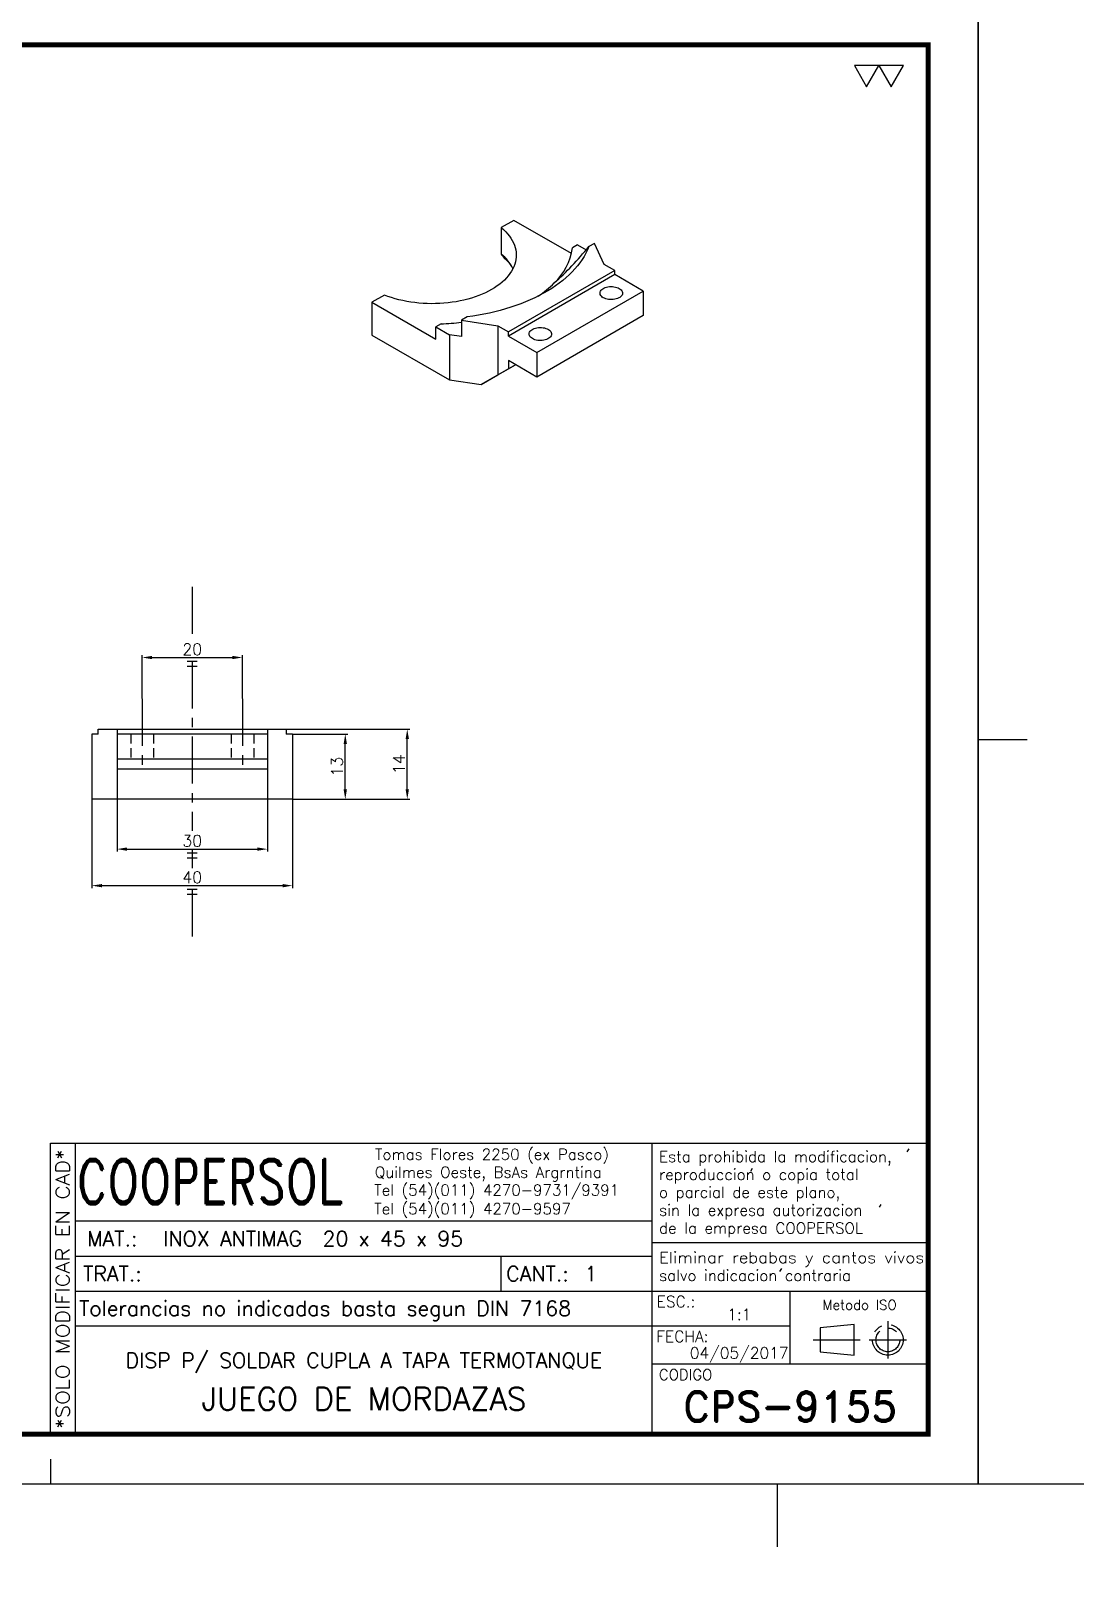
# Model space of a CAD drawing. Extents: x -13768 to 18086, y -10615 to 1188.
# Drawn here: x 1491.1 to 1699.3, y -18.5 to 289.8 of the extents above; entities that cross this region are included whole.
import ezdxf
from ezdxf.enums import TextEntityAlignment as Align

# ---------------------------------------------------------------- set-up
doc = ezdxf.new("R2010")
doc.units = 0
doc.header["$LTSCALE"] = 7.5
doc.header["$MEASUREMENT"] = 0
doc.linetypes.add('CENTER', pattern=[2, 1.25, -0.25, 0.25, -0.25])
doc.linetypes.add('HIDDEN', pattern=[0.375, 0.25, -0.125])
doc.layers.get('0').update_dxf_attribs({"linetype": 'CONTINUOUS'})
doc.layers.get('DEFPOINTS').update_dxf_attribs({"linetype": 'CONTINUOUS'})
for name, color, linetype in [('1', 1, 'CENTER'), ('CL', 1, 'CENTER'), ('CO', 3, 'CONTINUOUS'), ('FI', 1, 'CONTINUOUS'), ('OC', 1, 'HIDDEN')]:
    doc.layers.add(name, color=color, linetype=linetype)
doc.styles.add('ROMAND', font='ROMAND')
doc.styles.add('ROMANS', font='ROMANS.SHX')
doc.dimstyles.new('1', dxfattribs={"dimtxt": 2.3, "dimasz": 2, "dimexe": 0.5, "dimexo": 0.0625, "dimgap": 0.5, "dimtad": 1, "dimdec": 4, "dimdsep": 46, "dimtxsty": 'ROMANS', "dimcen": -2, "dimclrt": 7, "dimadec": 0, "dimazin": 0, "dimtfac": 0.869565, "dimtdec": 4, "dimtmove": 0, "dimatfit": 3, "dimfxl": 1, "dimtolj": 1, "dimarcsym": 0})

# ---------------------------------------------------------------- blocks, each defined once
blk = doc.blocks.new('A3G')
blk.add_line((235, 5), (235, 0))
blk.add_lwpolyline([(0, 297), (420, 297), (420, 0), (0, 0)], close=True)
at = {"const_width": 1}
blk.add_lwpolyline([(25, 287), (410, 287), (410, 10), (25, 10)], close=True, dxfattribs=at)
blk = doc.blocks.new('*D390')
at = {"layer": 'CO', "color": 0, "lineweight": -2}
for p, q in [((1503.27, 136.5), (1503.27, 118.85)), ((1543.27, 136.5), (1543.27, 118.85)), ((1505.27, 119.35), (1541.27, 119.35))]:
    blk.add_line(p, q, dxfattribs=at)
at = {"layer": 'CO', "color": 0}
for points in [[(1505.27, 119.68), (1505.27, 119.01), (1503.27, 119.35)], [(1541.27, 119.68), (1541.27, 119.01), (1543.27, 119.35)]]:
    blk.add_solid(points, dxfattribs=at)
at = {"layer": 'DEFPOINTS', "color": 0}
for p in [(1503.27, 136.56), (1543.27, 136.56), (1543.27, 119.35)]:
    blk.add_point(p, dxfattribs=at)
at = {"layer": 'CO', "color": 7, "insert": (1523.27, 121), "char_height": 2.3, "attachment_point": 5, "style": 'ROMANS'}
blk.add_mtext('\\A1;40', dxfattribs=at)
blk = doc.blocks.new('*D391')
at = {"layer": 'CO', "color": 0, "lineweight": -2}
for p, q in [((1508.27, 136.5), (1508.27, 126.13)), ((1538.27, 136.5), (1538.27, 126.13)), ((1510.27, 126.63), (1536.27, 126.63))]:
    blk.add_line(p, q, dxfattribs=at)
at = {"layer": 'CO', "color": 0}
for points in [[(1510.27, 126.96), (1510.27, 126.3), (1508.27, 126.63)], [(1536.27, 126.96), (1536.27, 126.3), (1538.27, 126.63)]]:
    blk.add_solid(points, dxfattribs=at)
at = {"layer": 'DEFPOINTS', "color": 0}
for p in [(1508.27, 136.56), (1538.27, 136.56), (1538.27, 126.63)]:
    blk.add_point(p, dxfattribs=at)
at = {"layer": 'CO', "color": 7, "insert": (1523.27, 128.28), "char_height": 2.3, "attachment_point": 5, "style": 'ROMANS'}
blk.add_mtext('\\A1;30', dxfattribs=at)
blk = doc.blocks.new('*D392')
at = {"layer": 'CO', "color": 0, "lineweight": -2}
for p, q in [((1543.33, 149.56), (1554.28, 149.56)), ((1553.78, 138.56), (1553.78, 147.56)), ((1543.33, 136.56), (1554.28, 136.56))]:
    blk.add_line(p, q, dxfattribs=at)
at = {"layer": 'CO', "color": 0}
for points in [[(1553.45, 147.56), (1554.12, 147.56), (1553.78, 149.56)], [(1553.45, 138.56), (1554.12, 138.56), (1553.78, 136.56)]]:
    blk.add_solid(points, dxfattribs=at)
at = {"layer": 'DEFPOINTS', "color": 0}
for p in [(1543.27, 149.56), (1553.78, 149.56), (1543.27, 136.56)]:
    blk.add_point(p, dxfattribs=at)
at = {"layer": 'CO', "color": 7, "insert": (1552.13, 143.06), "char_height": 2.3, "attachment_point": 5, "rotation": 90, "style": 'ROMANS'}
blk.add_mtext('\\A1;13', dxfattribs=at)
blk = doc.blocks.new('*D393')
at = {"layer": 'CO', "color": 0, "lineweight": -2}
for p, q in [((1542.08, 150.56), (1566.64, 150.56)), ((1566.14, 138.56), (1566.14, 148.56)), ((1543.33, 136.56), (1566.64, 136.56))]:
    blk.add_line(p, q, dxfattribs=at)
at = {"layer": 'CO', "color": 0}
for points in [[(1565.81, 148.56), (1566.48, 148.56), (1566.14, 150.56)], [(1565.81, 138.56), (1566.48, 138.56), (1566.14, 136.56)]]:
    blk.add_solid(points, dxfattribs=at)
at = {"layer": 'DEFPOINTS', "color": 0}
for p in [(1542.02, 150.56), (1566.14, 150.56), (1543.27, 136.56)]:
    blk.add_point(p, dxfattribs=at)
at = {"layer": 'CO', "color": 7, "insert": (1564.49, 143.56), "char_height": 2.3, "attachment_point": 5, "rotation": 90, "style": 'ROMANS'}
blk.add_mtext('\\A1;14', dxfattribs=at)
blk = doc.blocks.new('*D394')
at = {"layer": 'CO', "color": 0, "lineweight": -2}
for p, q in [((1513.27, 156.65), (1513.27, 165.33)), ((1515.27, 164.83), (1531.27, 164.83)), ((1533.27, 156.65), (1533.27, 165.33))]:
    blk.add_line(p, q, dxfattribs=at)
at = {"layer": 'CO', "color": 0}
for points in [[(1515.27, 165.16), (1515.27, 164.5), (1513.27, 164.83)], [(1531.27, 165.16), (1531.27, 164.5), (1533.27, 164.83)]]:
    blk.add_solid(points, dxfattribs=at)
at = {"layer": 'DEFPOINTS', "color": 0}
for p in [(1533.27, 164.83), (1513.27, 156.59), (1533.27, 156.59)]:
    blk.add_point(p, dxfattribs=at)
at = {"layer": 'CO', "color": 7, "insert": (1523.27, 166.48), "char_height": 2.3, "attachment_point": 5, "style": 'ROMANS'}
blk.add_mtext('\\A1;20', dxfattribs=at)
blk = doc.blocks.new('COOPERSOLROT-02')
for p, q in [((0, 58), (175, 58)), ((0, 0), (0, 58)), ((5, 0), (5, 58)), ((120, 0), (120, 58)), ((175, 0), (175, 58)), ((5, 42.5), (120, 42.5)), ((120, 38.19), (175, 38.19)), ((5, 35.5), (120, 35.5)), ((89.89, 28.5), (89.89, 35.5)), ((5, 28.5), (175, 28.5)), ((147.5, 14), (147.5, 28.5)), ((147.5, 21.5), (5, 21.5)), ((120, 14), (175, 14)), ((0, 0), (175, 0))]:
    blk.add_line(p, q)
at = {"color": 1, "linetype": 'CENTER'}
blk.add_line((166.98, 22.51), (166.98, 15.06), dxfattribs=at)
for points in [[(152.09, 18.79), (161.93, 18.79)], [(163.26, 18.79), (170.71, 18.79)]]:
    blk.add_lwpolyline(points, dxfattribs=at)
at = {"layer": '1'}
for points in [[(170.85, 56.26), (171.21, 56.85)], [(139.66, 52.43), (140.02, 53.02)], [(165.28, 45.22), (165.64, 45.81)], [(145.46, 32.42), (145.82, 33.01)]]:
    blk.add_lwpolyline(points, dxfattribs=at)
blk.add_lwpolyline([(160.25, 18.79), (160.25, 21.83), (153.47, 21.16), (153.47, 16.41), (160.25, 15.74)], close=True, dxfattribs=at)
for radius in [3.05, 2.37]:
    blk.add_circle((166.98, 18.79), radius, dxfattribs=at)
at = {"style": 'ROMANS', "width": 0.996387}
blk.add_text('*SOLO MODIFICAR EN CAD*', height=2.7, rotation=90, dxfattribs=at).set_placement((3.77, 1.09), (3.77, 56.81), align=Align.FIT)
at = {"style": 'ROMAND', "width": 0.75}
blk.add_text('COOPERSOL', height=9, dxfattribs=at).set_placement((5.26, 45.85))
at = {"style": 'ROMANS'}
for s, p in [('MAT.:', (7.32, 37.47)), ('TRAT.:', (6.5, 30.47)), ('CANT.:', (90.89, 30.47)), ('Tolerancias no indicadas basta segun DIN 7168', (5.7, 23.56))]:
    blk.add_text(s, height=3, dxfattribs=at).set_placement(p)
for tag, height, style, p in [('CONJUNTO', 2.3, 'ROMANS', (62.5, 17.5)), ('SUBCONJUNTO', 3, 'ROMANS', (62.5, 11.5)), ('DENOMINACION', 4.5, 'ROMANS', (62.5, 4.75)), ('COD-PLA', 6, 'ROMAND', (147.5, 5.5))]:
    blk.add_attdef(tag, text='', height=height, dxfattribs=dict(style=style)).set_placement(p, align=Align.MIDDLE)
at = {"layer": '1', "style": 'ROMANS'}
for s, height, p in [('Tomas Flores 2250 (ex Pasco)', 2.2, (64.69, 54.68)), ('Esta prohibida la modificacion,', 2.2, (121.36, 54.23)), ('Quilmes Oeste, BsAs Argrntina', 2.2, (64.69, 51.12)), ('reproduccion o copia total', 2.2, (121.36, 50.67)), ('Tel (54)(011) 4270-9731/9391', 2.2, (64.55, 47.56)), ('o parcial de este plano,', 2.2, (121.36, 47.11)), ('Tel (54)(011) 4270-9597', 2.2, (64.55, 43.83)), ('sin la expresa autorizacion ', 2.2, (121.36, 43.55)), ('de la empresa COOPERSOL', 2.2, (121.36, 39.99)), ('salvo indicacion contraria', 2.2, (121.36, 30.54)), ('ESC.:', 2.25, (120.89, 25.29)), ('FECHA:', 2.25, (120.81, 18.36)), ('CODIGO', 2.16, (121.33, 10.78))]:
    blk.add_text(s, height=height, dxfattribs=at).set_placement(p)
at = {"layer": '1', "style": 'ROMANS', "width": 0.96139}
blk.add_text('Eliminar rebabas y cantos vivos', height=2.2, dxfattribs=at).set_placement((121.34, 34.1), (174.21, 34.1), align=Align.FIT)
at = {"layer": '1', "style": 'ROMANS'}
blk.add_text('Metodo ISO', height=1.948, dxfattribs=at).set_placement((161.34, 25.77), align=Align.MIDDLE)
for tag, p in [('MAT', (22.51, 37.47)), ('TRAT', (22.51, 30.47)), ('CANT', (106.49, 30.47))]:
    blk.add_attdef(tag, p, '', height=3, dxfattribs=at)
for tag, p in [('ESC', (137.33, 22.73)), ('FECHA', (137.33, 15.06))]:
    blk.add_attdef(tag, text='', height=2.25, dxfattribs=at).set_placement(p, align=Align.CENTER)
blk = doc.blocks.new('A4G')
blk.add_line((0, 148.5), (9.75, 148.5))
blk.add_lwpolyline([(0, 297), (210, 297), (210, 0), (0, 0)], close=True)
at = {"const_width": 1}
blk.add_lwpolyline([(25, 287), (200, 287), (200, 10), (25, 10)], close=True, dxfattribs=at)
blk = doc.blocks.new('A1G')
blk.add_line((656, 589), (656, 594))
blk.add_lwpolyline([(0, 0), (841, 0), (841, 594), (0, 594)], close=True)

msp = doc.modelspace()

# ---------------------------------------------------------------- linework, layer by layer
for p, q in [((1504.52203, 149.56075), (1503.27203, 149.56075)), ((1503.27203, 149.56075), (1503.27203, 136.56075)), ((1504.52203, 149.56075), (1504.52203, 150.56075)), ((1504.52203, 150.56075), (1542.02203, 150.56075)), ((1508.27203, 150.56075), (1508.27203, 136.56075)), ((1538.27203, 149.56075), (1508.27203, 149.56075)), ((1538.27203, 150.56075), (1538.27203, 136.56075)), ((1542.02203, 150.56075), (1542.02203, 149.56075)), ((1543.27203, 149.56075), (1542.02203, 149.56075)), ((1543.27203, 149.56075), (1543.27203, 136.56075)), ((1538.27203, 144.56075), (1508.27203, 144.56075)), ((1538.27203, 142.56075), (1508.27203, 142.56075)), ((1543.27203, 136.56075), (1503.27203, 136.56075))]:
    msp.add_line(p, q)
at = {"layer": 'CL'}
for p, q in [((1523.27203, 178.91647), (1523.27203, 168.38148)), ((1523.27203, 164.05745), (1523.27203, 130.29169)), ((1513.27203, 156.58865), (1513.27203, 142.58316)), ((1533.27203, 156.58865), (1533.27203, 142.58316)), ((1523.27203, 126.3939), (1523.27203, 122.83506)), ((1523.27203, 118.57274), (1523.27203, 108.26446))]:
    msp.add_line(p, q, dxfattribs=at)
at = {"layer": 'CO'}
for p, q in [((1524.24394, 164.05745), (1522.24382, 164.05745)), ((1524.24394, 163.05745), (1522.24382, 163.05745)), ((1524.24394, 125.85439), (1522.24382, 125.85439)), ((1524.24394, 124.85439), (1522.24382, 124.85439)), ((1524.24394, 118.57274), (1522.24382, 118.57274)), ((1524.24394, 117.57274), (1522.24382, 117.57274))]:
    msp.add_line(p, q, dxfattribs=at)
for points in [[(1657.74912, 278.60654), (1660.19327, 282.83994), (1655.30497, 282.83994)], [(1662.63743, 278.60654), (1665.08158, 282.83994), (1660.19327, 282.83994)]]:
    msp.add_lwpolyline(points, close=True, dxfattribs=at)
at = {"layer": 'FI'}
for p, q in [((1587.38255, 251.97856), (1584.89294, 250.54134)), ((1584.89294, 250.54134), (1584.89294, 245.23382)), ((1598.87196, 245.34586), (1587.38255, 251.97856)), ((1600.11047, 247.08051), (1599.06414, 246.47647)), ((1600.11047, 247.08051), (1601.80517, 246.10218)), ((1603.47119, 247.38833), (1602.35593, 246.7445)), ((1605.41377, 243.2031), (1603.47119, 247.38833)), ((1607.53509, 241.97849), (1586.32189, 229.73237)), ((1607.53509, 241.16195), (1586.32189, 228.91583)), ((1607.53509, 241.97849), (1605.41377, 243.2031)), ((1607.53509, 241.16195), (1607.53509, 241.97849)), ((1613.19195, 237.89632), (1607.53509, 241.16195)), ((1591.97874, 225.65019), (1613.19195, 237.89632)), ((1613.19195, 237.89632), (1613.19195, 232.99707)), ((1561.58789, 237.08762), (1559.09828, 235.6504)), ((1559.09828, 235.6504), (1571.8262, 228.30272)), ((1559.09828, 235.6504), (1559.09828, 229.11807)), ((1572.87254, 231.35638), (1571.8262, 230.75235)), ((1578.06602, 232.72223), (1576.95076, 232.07841)), ((1576.95076, 232.07841), (1584.20057, 230.95698)), ((1576.95076, 232.07841), (1576.95076, 228.81224)), ((1613.19195, 232.99707), (1591.97874, 220.75095)), ((1559.09828, 229.11807), (1574.54131, 220.203)), ((1571.8262, 230.75235), (1574.54131, 229.18495)), ((1571.8262, 228.30272), (1571.8262, 230.75235)), ((1574.54131, 229.18495), (1574.54131, 220.203)), ((1576.95076, 228.81224), (1574.54131, 229.18495)), ((1584.20057, 230.95698), (1586.32189, 229.73237)), ((1584.20057, 230.95698), (1584.20057, 221.15849)), ((1586.32189, 228.91583), (1586.32189, 229.73237)), ((1586.32189, 228.91583), (1591.97874, 225.65019)), ((1591.97874, 225.65019), (1591.97874, 220.75095)), ((1587.73702, 223.19964), (1580.8545, 219.22645)), ((1584.20057, 221.15849), (1586.32189, 222.3835)), ((1591.97874, 220.75095), (1586.32189, 224.01658)), ((1586.32189, 224.01658), (1586.32189, 222.3835)), ((1586.32189, 222.3835), (1587.73633, 223.20004)), ((1574.54131, 220.203), (1580.8545, 219.22645)), ((1580.8545, 219.22645), (1584.20057, 221.15849))]:
    msp.add_line(p, q, dxfattribs=at)
at = {"layer": 'FI', "flags": 128}
for points in [[(1584.89294, 250.54134), (1585.34916, 250.13977), (1585.77028, 249.72563), (1586.15526, 249.29993), (1586.50316, 248.86372), (1586.81312, 248.41808), (1587.08437, 247.9641), (1587.31623, 247.50291), (1587.50815, 247.03564), (1587.65965, 246.56344), (1587.77035, 246.08749), (1587.83998, 245.60895), (1587.86837, 245.12901), (1587.85545, 244.64884), (1587.80124, 244.16964), (1587.7059, 243.69258), (1587.56964, 243.21884), (1587.3928, 242.74959), (1587.17583, 242.28599), (1586.91926, 241.82918), (1586.62371, 241.38028), (1586.28992, 240.94041), (1585.91872, 240.51065), (1585.51101, 240.09206), (1585.06781, 239.68567), (1584.5902, 239.29249), (1584.07936, 238.91347), (1583.53656, 238.54957), (1582.96313, 238.20167), (1582.36049, 237.87064), (1581.73012, 237.55729), (1581.07358, 237.26239), (1580.39249, 236.98667), (1579.68853, 236.73081), (1578.96343, 236.49545), (1578.21898, 236.28116), (1577.45702, 236.08846), (1576.67943, 235.91785), (1575.88812, 235.76973), (1575.08505, 235.64448), (1574.2722, 235.54239), (1573.45158, 235.46373), (1572.62519, 235.40869), (1571.7951, 235.3774), (1570.96334, 235.36994), (1570.13196, 235.38633), (1569.30301, 235.42652), (1568.47855, 235.49043), (1567.6606, 235.57789), (1566.85118, 235.68868), (1566.05228, 235.82253), (1565.26588, 235.97912), (1564.49392, 236.15806), (1563.7383, 236.35889), (1563.00089, 236.58114), (1562.28349, 236.82425), (1561.58789, 237.08762)], [(1602.35593, 246.7445), (1602.0812, 246.08819), (1601.7651, 245.43811), (1601.40806, 244.79513), (1601.01055, 244.16012), (1600.57311, 243.53391), (1600.09633, 242.91736), (1599.58083, 242.31127), (1599.0273, 241.71646), (1598.4365, 241.13373), (1597.8092, 240.56385), (1597.14624, 240.00759), (1596.44851, 239.46568), (1595.71695, 238.93886), (1594.95252, 238.42782), (1594.15625, 237.93325), (1593.32921, 237.45581), (1592.4725, 236.99613), (1591.58725, 236.55484), (1590.67467, 236.13251), (1589.73596, 235.72972), (1588.77237, 235.34701), (1587.78521, 234.98487), (1586.77578, 234.64381), (1585.74543, 234.32427), (1584.69554, 234.02668), (1583.62752, 233.75143), (1582.54279, 233.4989), (1581.44279, 233.26943), (1580.329, 233.06331), (1579.20291, 232.88083), (1578.06602, 232.72223)], [(1608.41898, 238.40657), (1608.6208, 238.27295), (1608.78922, 238.12471), (1608.92111, 237.96462), (1609.01401, 237.79564), (1609.06619, 237.62094), (1609.07667, 237.44377), (1609.04527, 237.26742), (1608.97256, 237.09518), (1608.8599, 236.93026), (1608.7094, 236.77573), (1608.52384, 236.63447), (1608.30669, 236.50912), (1608.062, 236.402), (1607.79432, 236.31511), (1607.50864, 236.25007), (1607.21028, 236.2081), (1606.9048, 236.18997), (1606.59789, 236.19602), (1606.29527, 236.22615), (1606.00256, 236.27978), (1605.72524, 236.35591), (1605.46845, 236.45314), (1605.237, 236.56965), (1605.03517, 236.70327), (1604.86675, 236.85151), (1604.73486, 237.01161), (1604.64196, 237.18058), (1604.58978, 237.35528), (1604.5793, 237.53246), (1604.6107, 237.70881), (1604.68341, 237.88105), (1604.79607, 238.04597), (1604.94658, 238.20049), (1605.13213, 238.34175), (1605.34928, 238.46711), (1605.59397, 238.57423), (1605.86165, 238.66111), (1606.14733, 238.72615), (1606.44569, 238.76812), (1606.75117, 238.78625), (1607.05808, 238.7802), (1607.36071, 238.75008), (1607.65341, 238.69645), (1607.93073, 238.62031), (1608.18752, 238.52308), (1608.41898, 238.40657)], [(1594.27684, 230.24249), (1594.47866, 230.10887), (1594.64709, 229.96063), (1594.77898, 229.80054), (1594.87188, 229.63156), (1594.92405, 229.45686), (1594.93454, 229.27968), (1594.90313, 229.10333), (1594.83043, 228.93109), (1594.71777, 228.76618), (1594.56726, 228.61165), (1594.3817, 228.47039), (1594.16456, 228.34503), (1593.91987, 228.23792), (1593.65219, 228.15103), (1593.36651, 228.08599), (1593.06815, 228.04402), (1592.76267, 228.02589), (1592.45576, 228.03194), (1592.15313, 228.06206), (1591.86043, 228.11569), (1591.5831, 228.19183), (1591.32632, 228.28906), (1591.09486, 228.40557), (1590.89304, 228.53919), (1590.72461, 228.68743), (1590.59272, 228.84752), (1590.49982, 229.0165), (1590.44765, 229.1912), (1590.43716, 229.36838), (1590.46857, 229.54473), (1590.54127, 229.71697), (1590.65393, 229.88189), (1590.80444, 230.03641), (1590.99, 230.17767), (1591.20714, 230.30303), (1591.45183, 230.41014), (1591.71951, 230.49703), (1592.00519, 230.56207), (1592.30355, 230.60404), (1592.60903, 230.62217), (1592.91594, 230.61612), (1593.21857, 230.586), (1593.51127, 230.53237), (1593.7886, 230.45623), (1594.04538, 230.359), (1594.27684, 230.24249)]]:
    msp.add_lwpolyline(points, dxfattribs=at)
at = {"layer": 'FI'}
for centre, radius, start, end in [((1579.23533, 238.2204), 9.01091, 27.5298097, 51.1074948), ((1578.46289, 235.69655), 11.17699, 41.9498704, 50.8807218), ((1587.37624, 248.09441), 11.79935, 313.210469, 352.1187351), ((1581.10027, 253.84194), 20.2955, 303.294072, 315.0146401), ((1571.16628, 278.84476), 47.51902, 272.0577492, 276.9919453)]:
    msp.add_arc(centre, radius, start, end, dxfattribs=at)
for points, knots in [([(1595.45502, 239.49453), (1596.65473, 240.55404), (1597.83035, 241.70902), (1600.14545, 244.16216), (1601.2645, 245.43795), (1602.35593, 246.7445)], [0, 0, 0, 0, 0.5, 0.5, 1, 1, 1, 1]), ([(1584.89294, 245.23382), (1585.07945, 244.97447), (1585.26586, 244.715), (1585.45217, 244.4554), (1585.47307, 244.42628), (1585.49397, 244.39716), (1585.51487, 244.36804)], [0.002007399082, 0.002007399082, 0.002007399082, 0.002007399082, 0.003570879284, 0.003570879284, 0.003570879284, 0.003746248009, 0.003746248009, 0.003746248009, 0.003746248009])]:
    msp.add_open_spline(points, degree=3, knots=knots, dxfattribs=at)
at = {"layer": 'OC'}
for p, q in [((1511.02203, 149.56075), (1511.02203, 144.56075)), ((1515.52203, 149.56075), (1515.52203, 144.56075)), ((1531.02203, 149.56075), (1531.02203, 144.56075)), ((1535.52203, 149.56075), (1535.52203, 144.56075))]:
    msp.add_line(p, q, dxfattribs=at)

# ---------------------------------------------------------------- block references
for name, p in [('A3G', (1260, 0)), ('A4G', (1680, 0))]:
    msp.add_blockref(name, p)
ref = msp.add_blockref('COOPERSOLROT-02', (1495, 10))
ref.add_attrib('COD-PLA', 'CPS-9155', dxfattribs={"height": 6, "style": 'ROMAND'}).set_placement((1642.5, 15.5), align=Align.MIDDLE)
ref.add_attrib('FECHA', '04/05/2017', dxfattribs={"layer": '1', "height": 2.25, "style": 'ROMANS'}).set_placement((1632.33468, 25.061), align=Align.CENTER)
ref.add_attrib('MAT', 'INOX ANTIMAG  20 x 45 x 95', (1517.50529, 47.46815), dxfattribs={"layer": '1', "height": 3, "style": 'ROMANS'})
ref.add_attrib('ESC', '1:1', dxfattribs={"layer": '1', "height": 2.25, "style": 'ROMANS'}).set_placement((1632.33468, 32.72855), align=Align.CENTER)
ref.add_attrib('CANT', '1', (1601.49059, 40.46815), dxfattribs={"layer": '1', "height": 3, "style": 'ROMANS'})
ref.add_attrib('DENOMINACION', 'JUEGO DE MORDAZAS', dxfattribs={"height": 4.5, "style": 'ROMANS'}).set_placement((1557.5, 17.03781), align=Align.MIDDLE)
ref.add_attrib('SUBCONJUNTO', 'DISP P/ SOLDAR CUPLA A TAPA TERMOTANQUE', dxfattribs={"height": 3, "style": 'ROMANS'}).set_placement((1557.5, 24.47785), align=Align.MIDDLE)
at = {"xscale": 2.5, "yscale": 2.5, "zscale": 2.5}
msp.add_blockref('A1G', (0, -1485), dxfattribs=at)

# ---------------------------------------------------------------- dimensions: what is measured, and where the dimension line sits
at = {"layer": 'CO'}
for base, p1, p2, picture, middle in [((1533.27203, 164.83145), (1513.27203, 156.58865), (1533.27203, 156.58865), '*D394', (1523.27203, 166.48145)), ((1543.27203, 119.34674), (1503.27203, 136.56075), (1543.27203, 136.56075), '*D390', (1523.27203, 120.99674)), ((1538.27203, 126.62839), (1508.27203, 136.56075), (1538.27203, 136.56075), '*D391', (1523.27203, 128.27839))]:
    dim = msp.add_linear_dim(base=base, p1=p1, p2=p2, dimstyle='1', dxfattribs=at)
    dim.commit()
    dim.dimension.update_dxf_attribs({"geometry": picture, "text_midpoint": middle})
for base, p2, picture, middle in [((1566.14234, 150.56075), (1542.02203, 150.56075), '*D393', (1564.49234, 143.56075)), ((1553.78496, 149.56075), (1543.27203, 149.56075), '*D392', (1552.13496, 143.06075))]:
    dim = msp.add_linear_dim(base=base, p1=(1543.27203, 136.56075), p2=p2, angle=90, dimstyle='1', dxfattribs=at)
    dim.commit()
    dim.dimension.update_dxf_attribs({"geometry": picture, "text_midpoint": middle})

doc.saveas('drawing.dxf')
